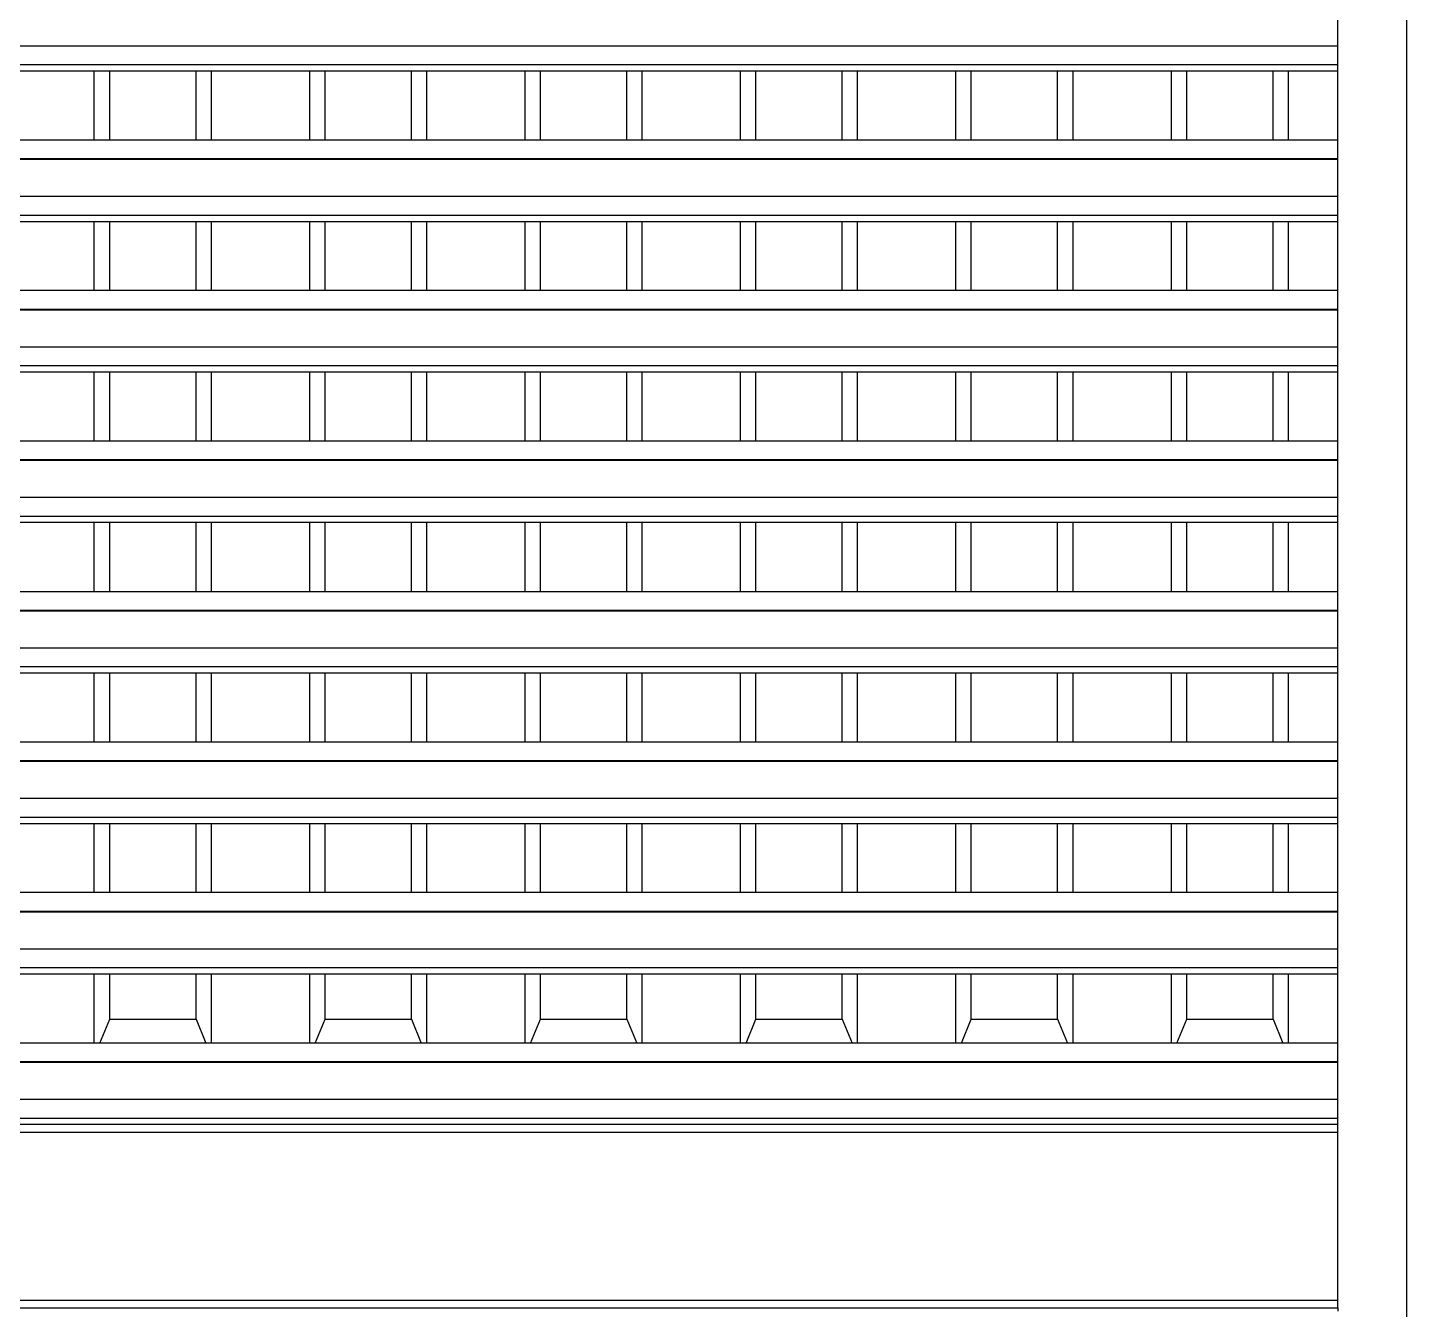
# Model space of a CAD drawing. Header units: metres. Extents: x -59 to 59, y -13 to 12.
# Drawn here: x 21.601 to 23.409, y 9.141 to 10.822 of the extents above; entities that cross this region are included whole.
import ezdxf

# ---------------------------------------------------------------- set-up
doc = ezdxf.new("R2010")
doc.units = ezdxf.units.M

msp = doc.modelspace()

# ---------------------------------------------------------------- linework, layer by layer
for p, q in [((23.4088, 11.7079), (23.4088, 5.7693)), ((23.3188, 10.7974), (23.3188, 10.8459)), ((23.3188, 10.7974), (19.7788, 10.7974)), ((23.3188, 10.7727), (23.3188, 10.7974)), ((23.3188, 10.7727), (19.7788, 10.7727)), ((21.6885, 10.7645), (21.5597, 10.7645)), ((21.6885, 10.6741), (21.6885, 10.7645)), ((21.7087, 10.7645), (21.6885, 10.7645)), ((21.7087, 10.6741), (21.7087, 10.7645)), ((21.8219, 10.7645), (21.7087, 10.7645)), ((21.8219, 10.6741), (21.8219, 10.7645)), ((21.8421, 10.7645), (21.8219, 10.7645)), ((21.8421, 10.6741), (21.8421, 10.7645)), ((21.9709, 10.7645), (21.8421, 10.7645)), ((21.9709, 10.6741), (21.9709, 10.7645)), ((21.9911, 10.7645), (21.9709, 10.7645)), ((21.9911, 10.6741), (21.9911, 10.7645)), ((22.1043, 10.7645), (21.9911, 10.7645)), ((22.1043, 10.6741), (22.1043, 10.7645)), ((22.1245, 10.7645), (22.1043, 10.7645)), ((22.1245, 10.6741), (22.1245, 10.7645)), ((22.2533, 10.7645), (22.1245, 10.7645)), ((22.2533, 10.6741), (22.2533, 10.7645)), ((22.2735, 10.7645), (22.2533, 10.7645)), ((22.2735, 10.6741), (22.2735, 10.7645)), ((22.3867, 10.7645), (22.2735, 10.7645)), ((22.3867, 10.6741), (22.3867, 10.7645)), ((22.4069, 10.7645), (22.3867, 10.7645)), ((22.4069, 10.6741), (22.4069, 10.7645)), ((22.5357, 10.7645), (22.4069, 10.7645)), ((22.5357, 10.6741), (22.5357, 10.7645)), ((22.5559, 10.7645), (22.5357, 10.7645)), ((22.5559, 10.6741), (22.5559, 10.7645)), ((22.6691, 10.7645), (22.5559, 10.7645)), ((22.6691, 10.6741), (22.6691, 10.7645)), ((22.6893, 10.7645), (22.6691, 10.7645)), ((22.6893, 10.6741), (22.6893, 10.7645)), ((22.8182, 10.7645), (22.6893, 10.7645)), ((22.8182, 10.6741), (22.8182, 10.7645)), ((22.8383, 10.7645), (22.8182, 10.7645)), ((22.8383, 10.6741), (22.8383, 10.7645)), ((22.9515, 10.7645), (22.8383, 10.7645)), ((22.9515, 10.6741), (22.9515, 10.7645)), ((22.9717, 10.7645), (22.9515, 10.7645)), ((22.9717, 10.6741), (22.9717, 10.7645)), ((23.1006, 10.7645), (22.9717, 10.7645)), ((23.1006, 10.6741), (23.1006, 10.7645)), ((23.1207, 10.7645), (23.1006, 10.7645)), ((23.1207, 10.6741), (23.1207, 10.7645)), ((23.234, 10.7645), (23.1207, 10.7645)), ((23.234, 10.6741), (23.234, 10.7645)), ((23.2541, 10.7645), (23.234, 10.7645)), ((23.2541, 10.6741), (23.2541, 10.7645)), ((23.3188, 10.7645), (23.2541, 10.7645)), ((23.3188, 10.7645), (23.3188, 10.7727)), ((23.3188, 10.6741), (23.3188, 10.7645)), ((21.6885, 10.6741), (21.5597, 10.6741)), ((21.7087, 10.6741), (21.6885, 10.6741)), ((21.8219, 10.6741), (21.7087, 10.6741)), ((21.8421, 10.6741), (21.8219, 10.6741)), ((21.9709, 10.6741), (21.8421, 10.6741)), ((21.9911, 10.6741), (21.9709, 10.6741)), ((22.1043, 10.6741), (21.9911, 10.6741)), ((22.1245, 10.6741), (22.1043, 10.6741)), ((22.2533, 10.6741), (22.1245, 10.6741)), ((22.2735, 10.6741), (22.2533, 10.6741)), ((22.3867, 10.6741), (22.2735, 10.6741)), ((22.4069, 10.6741), (22.3867, 10.6741)), ((22.5357, 10.6741), (22.4069, 10.6741)), ((22.5559, 10.6741), (22.5357, 10.6741)), ((22.6691, 10.6741), (22.5559, 10.6741)), ((22.6893, 10.6741), (22.6691, 10.6741)), ((22.8182, 10.6741), (22.6893, 10.6741)), ((22.8383, 10.6741), (22.8182, 10.6741)), ((22.9515, 10.6741), (22.8383, 10.6741)), ((22.9717, 10.6741), (22.9515, 10.6741)), ((23.1006, 10.6741), (22.9717, 10.6741)), ((23.1207, 10.6741), (23.1006, 10.6741)), ((23.234, 10.6741), (23.1207, 10.6741)), ((23.2541, 10.6741), (23.234, 10.6741)), ((23.3188, 10.6741), (23.2541, 10.6741)), ((23.3188, 10.6494), (23.3188, 10.6741)), ((23.3188, 10.6494), (19.7788, 10.6494)), ((23.3188, 10.6486), (19.7788, 10.6486)), ((23.3188, 10.6486), (23.3188, 10.6494)), ((23.3188, 10.6001), (23.3188, 10.6486)), ((23.3188, 10.6001), (19.7788, 10.6001)), ((23.3188, 10.5754), (23.3188, 10.6001)), ((23.3188, 10.5754), (19.7788, 10.5754)), ((23.3188, 10.5672), (23.3188, 10.5754)), ((21.6885, 10.5672), (21.5597, 10.5672)), ((21.6885, 10.4768), (21.6885, 10.5672)), ((21.7087, 10.5672), (21.6885, 10.5672)), ((21.7087, 10.4768), (21.7087, 10.5672)), ((21.8219, 10.5672), (21.7087, 10.5672)), ((21.8219, 10.4768), (21.8219, 10.5672)), ((21.8421, 10.5672), (21.8219, 10.5672)), ((21.8421, 10.4768), (21.8421, 10.5672)), ((21.9709, 10.5672), (21.8421, 10.5672)), ((21.9709, 10.4768), (21.9709, 10.5672)), ((21.9911, 10.5672), (21.9709, 10.5672)), ((21.9911, 10.4768), (21.9911, 10.5672)), ((22.1043, 10.5672), (21.9911, 10.5672)), ((22.1043, 10.4768), (22.1043, 10.5672)), ((22.1245, 10.5672), (22.1043, 10.5672)), ((22.1245, 10.4768), (22.1245, 10.5672)), ((22.2533, 10.5672), (22.1245, 10.5672)), ((22.2533, 10.4768), (22.2533, 10.5672)), ((22.2735, 10.5672), (22.2533, 10.5672)), ((22.2735, 10.4768), (22.2735, 10.5672)), ((22.3867, 10.5672), (22.2735, 10.5672)), ((22.3867, 10.4768), (22.3867, 10.5672)), ((22.4069, 10.5672), (22.3867, 10.5672)), ((22.4069, 10.4768), (22.4069, 10.5672)), ((22.5357, 10.5672), (22.4069, 10.5672)), ((22.5357, 10.4768), (22.5357, 10.5672)), ((22.5559, 10.5672), (22.5357, 10.5672)), ((22.5559, 10.4768), (22.5559, 10.5672)), ((22.6691, 10.5672), (22.5559, 10.5672)), ((22.6691, 10.4768), (22.6691, 10.5672)), ((22.6893, 10.5672), (22.6691, 10.5672)), ((22.6893, 10.4768), (22.6893, 10.5672)), ((22.8182, 10.5672), (22.6893, 10.5672)), ((22.8182, 10.4768), (22.8182, 10.5672)), ((22.8383, 10.5672), (22.8182, 10.5672)), ((22.8383, 10.4768), (22.8383, 10.5672)), ((22.9515, 10.5672), (22.8383, 10.5672)), ((22.9515, 10.4768), (22.9515, 10.5672)), ((22.9717, 10.5672), (22.9515, 10.5672)), ((22.9717, 10.4768), (22.9717, 10.5672)), ((23.1006, 10.5672), (22.9717, 10.5672)), ((23.1006, 10.4768), (23.1006, 10.5672)), ((23.1207, 10.5672), (23.1006, 10.5672)), ((23.1207, 10.4768), (23.1207, 10.5672)), ((23.234, 10.5672), (23.1207, 10.5672)), ((23.234, 10.4768), (23.234, 10.5672)), ((23.2541, 10.5672), (23.234, 10.5672)), ((23.2541, 10.4768), (23.2541, 10.5672)), ((23.3188, 10.5672), (23.2541, 10.5672)), ((23.3188, 10.4768), (23.3188, 10.5672)), ((21.6885, 10.4768), (21.5597, 10.4768)), ((21.7087, 10.4768), (21.6885, 10.4768)), ((21.8219, 10.4768), (21.7087, 10.4768)), ((21.8421, 10.4768), (21.8219, 10.4768)), ((21.9709, 10.4768), (21.8421, 10.4768)), ((21.9911, 10.4768), (21.9709, 10.4768)), ((22.1043, 10.4768), (21.9911, 10.4768)), ((22.1245, 10.4768), (22.1043, 10.4768)), ((22.2533, 10.4768), (22.1245, 10.4768)), ((22.2735, 10.4768), (22.2533, 10.4768)), ((22.3867, 10.4768), (22.2735, 10.4768)), ((22.4069, 10.4768), (22.3867, 10.4768)), ((22.5357, 10.4768), (22.4069, 10.4768)), ((22.5559, 10.4768), (22.5357, 10.4768)), ((22.6691, 10.4768), (22.5559, 10.4768)), ((22.6893, 10.4768), (22.6691, 10.4768)), ((22.8182, 10.4768), (22.6893, 10.4768)), ((22.8383, 10.4768), (22.8182, 10.4768)), ((22.9515, 10.4768), (22.8383, 10.4768)), ((22.9717, 10.4768), (22.9515, 10.4768)), ((23.1006, 10.4768), (22.9717, 10.4768)), ((23.1207, 10.4768), (23.1006, 10.4768)), ((23.234, 10.4768), (23.1207, 10.4768)), ((23.2541, 10.4768), (23.234, 10.4768)), ((23.3188, 10.4768), (23.2541, 10.4768)), ((23.3188, 10.4521), (23.3188, 10.4768)), ((23.3188, 10.4521), (19.7788, 10.4521)), ((23.3188, 10.4513), (19.7788, 10.4513)), ((23.3188, 10.4513), (23.3188, 10.4521)), ((23.3188, 10.4028), (23.3188, 10.4513)), ((23.3188, 10.4028), (19.7788, 10.4028)), ((23.3188, 10.3782), (23.3188, 10.4028)), ((23.3188, 10.3782), (19.7788, 10.3782)), ((23.3188, 10.3699), (23.3188, 10.3782)), ((21.6885, 10.3699), (21.5597, 10.3699)), ((21.6885, 10.2795), (21.6885, 10.3699)), ((21.7087, 10.3699), (21.6885, 10.3699)), ((21.7087, 10.2795), (21.7087, 10.3699)), ((21.8219, 10.3699), (21.7087, 10.3699)), ((21.8219, 10.2795), (21.8219, 10.3699)), ((21.8421, 10.3699), (21.8219, 10.3699)), ((21.8421, 10.2795), (21.8421, 10.3699)), ((21.9709, 10.3699), (21.8421, 10.3699)), ((21.9709, 10.2795), (21.9709, 10.3699)), ((21.9911, 10.3699), (21.9709, 10.3699)), ((21.9911, 10.2795), (21.9911, 10.3699)), ((22.1043, 10.3699), (21.9911, 10.3699)), ((22.1043, 10.2795), (22.1043, 10.3699)), ((22.1245, 10.3699), (22.1043, 10.3699)), ((22.1245, 10.2795), (22.1245, 10.3699)), ((22.2533, 10.3699), (22.1245, 10.3699)), ((22.2533, 10.2795), (22.2533, 10.3699)), ((22.2735, 10.3699), (22.2533, 10.3699)), ((22.2735, 10.2795), (22.2735, 10.3699)), ((22.3867, 10.3699), (22.2735, 10.3699)), ((22.3867, 10.2795), (22.3867, 10.3699)), ((22.4069, 10.3699), (22.3867, 10.3699)), ((22.4069, 10.2795), (22.4069, 10.3699)), ((22.5357, 10.3699), (22.4069, 10.3699)), ((22.5357, 10.2795), (22.5357, 10.3699)), ((22.5559, 10.3699), (22.5357, 10.3699)), ((22.5559, 10.2795), (22.5559, 10.3699)), ((22.6691, 10.3699), (22.5559, 10.3699)), ((22.6691, 10.2795), (22.6691, 10.3699)), ((22.6893, 10.3699), (22.6691, 10.3699)), ((22.6893, 10.2795), (22.6893, 10.3699)), ((22.8182, 10.3699), (22.6893, 10.3699)), ((22.8182, 10.2795), (22.8182, 10.3699)), ((22.8383, 10.3699), (22.8182, 10.3699)), ((22.8383, 10.2795), (22.8383, 10.3699)), ((22.9515, 10.3699), (22.8383, 10.3699)), ((22.9515, 10.2795), (22.9515, 10.3699)), ((22.9717, 10.3699), (22.9515, 10.3699)), ((22.9717, 10.2795), (22.9717, 10.3699)), ((23.1006, 10.3699), (22.9717, 10.3699)), ((23.1006, 10.2795), (23.1006, 10.3699)), ((23.1207, 10.3699), (23.1006, 10.3699)), ((23.1207, 10.2795), (23.1207, 10.3699)), ((23.234, 10.3699), (23.1207, 10.3699)), ((23.234, 10.2795), (23.234, 10.3699)), ((23.2541, 10.3699), (23.234, 10.3699)), ((23.2541, 10.2795), (23.2541, 10.3699)), ((23.3188, 10.3699), (23.2541, 10.3699)), ((23.3188, 10.2795), (23.3188, 10.3699)), ((21.6885, 10.2795), (21.5597, 10.2795)), ((21.7087, 10.2795), (21.6885, 10.2795)), ((21.8219, 10.2795), (21.7087, 10.2795)), ((21.8421, 10.2795), (21.8219, 10.2795)), ((21.9709, 10.2795), (21.8421, 10.2795)), ((21.9911, 10.2795), (21.9709, 10.2795)), ((22.1043, 10.2795), (21.9911, 10.2795)), ((22.1245, 10.2795), (22.1043, 10.2795)), ((22.2533, 10.2795), (22.1245, 10.2795)), ((22.2735, 10.2795), (22.2533, 10.2795)), ((22.3867, 10.2795), (22.2735, 10.2795)), ((22.4069, 10.2795), (22.3867, 10.2795)), ((22.5357, 10.2795), (22.4069, 10.2795)), ((22.5559, 10.2795), (22.5357, 10.2795)), ((22.6691, 10.2795), (22.5559, 10.2795)), ((22.6893, 10.2795), (22.6691, 10.2795)), ((22.8182, 10.2795), (22.6893, 10.2795)), ((22.8383, 10.2795), (22.8182, 10.2795)), ((22.9515, 10.2795), (22.8383, 10.2795)), ((22.9717, 10.2795), (22.9515, 10.2795)), ((23.1006, 10.2795), (22.9717, 10.2795)), ((23.1207, 10.2795), (23.1006, 10.2795)), ((23.234, 10.2795), (23.1207, 10.2795)), ((23.2541, 10.2795), (23.234, 10.2795)), ((23.3188, 10.2795), (23.2541, 10.2795)), ((23.3188, 10.2549), (23.3188, 10.2795)), ((23.3188, 10.2549), (19.7788, 10.2549)), ((23.3188, 10.254), (19.7788, 10.254)), ((23.3188, 10.254), (23.3188, 10.2549)), ((23.3188, 10.2055), (23.3188, 10.254)), ((23.3188, 10.2055), (19.7788, 10.2055)), ((23.3188, 10.1809), (23.3188, 10.2055)), ((23.3188, 10.1809), (19.7788, 10.1809)), ((23.3188, 10.1727), (23.3188, 10.1809)), ((21.6885, 10.1727), (21.5597, 10.1727)), ((21.6885, 10.0822), (21.6885, 10.1727)), ((21.7087, 10.1727), (21.6885, 10.1727)), ((21.7087, 10.0822), (21.7087, 10.1727)), ((21.8219, 10.1727), (21.7087, 10.1727)), ((21.8219, 10.0822), (21.8219, 10.1727)), ((21.8421, 10.1727), (21.8219, 10.1727)), ((21.8421, 10.0822), (21.8421, 10.1727)), ((21.9709, 10.1727), (21.8421, 10.1727)), ((21.9709, 10.0822), (21.9709, 10.1727)), ((21.9911, 10.1727), (21.9709, 10.1727)), ((21.9911, 10.0822), (21.9911, 10.1727)), ((22.1043, 10.1727), (21.9911, 10.1727)), ((22.1043, 10.0822), (22.1043, 10.1727)), ((22.1245, 10.1727), (22.1043, 10.1727)), ((22.1245, 10.0822), (22.1245, 10.1727)), ((22.2533, 10.1727), (22.1245, 10.1727)), ((22.2533, 10.0822), (22.2533, 10.1727)), ((22.2735, 10.1727), (22.2533, 10.1727)), ((22.2735, 10.0822), (22.2735, 10.1727)), ((22.3867, 10.1727), (22.2735, 10.1727)), ((22.3867, 10.0822), (22.3867, 10.1727)), ((22.4069, 10.1727), (22.3867, 10.1727)), ((22.4069, 10.0822), (22.4069, 10.1727)), ((22.5357, 10.1727), (22.4069, 10.1727)), ((22.5357, 10.0822), (22.5357, 10.1727)), ((22.5559, 10.1727), (22.5357, 10.1727)), ((22.5559, 10.0822), (22.5559, 10.1727)), ((22.6691, 10.1727), (22.5559, 10.1727)), ((22.6691, 10.0822), (22.6691, 10.1727)), ((22.6893, 10.1727), (22.6691, 10.1727)), ((22.6893, 10.0822), (22.6893, 10.1727)), ((22.8182, 10.1727), (22.6893, 10.1727)), ((22.8182, 10.0822), (22.8182, 10.1727)), ((22.8383, 10.1727), (22.8182, 10.1727)), ((22.8383, 10.0822), (22.8383, 10.1727)), ((22.9515, 10.1727), (22.8383, 10.1727)), ((22.9515, 10.0822), (22.9515, 10.1727)), ((22.9717, 10.1727), (22.9515, 10.1727)), ((22.9717, 10.0822), (22.9717, 10.1727)), ((23.1006, 10.1727), (22.9717, 10.1727)), ((23.1006, 10.0822), (23.1006, 10.1727)), ((23.1207, 10.1727), (23.1006, 10.1727)), ((23.1207, 10.0822), (23.1207, 10.1727)), ((23.234, 10.1727), (23.1207, 10.1727)), ((23.234, 10.0822), (23.234, 10.1727)), ((23.2541, 10.1727), (23.234, 10.1727)), ((23.2541, 10.0822), (23.2541, 10.1727)), ((23.3188, 10.1727), (23.2541, 10.1727)), ((23.3188, 10.0822), (23.3188, 10.1727)), ((21.6885, 10.0822), (21.5597, 10.0822)), ((21.7087, 10.0822), (21.6885, 10.0822)), ((21.8219, 10.0822), (21.7087, 10.0822)), ((21.8421, 10.0822), (21.8219, 10.0822)), ((21.9709, 10.0822), (21.8421, 10.0822)), ((21.9911, 10.0822), (21.9709, 10.0822)), ((22.1043, 10.0822), (21.9911, 10.0822)), ((22.1245, 10.0822), (22.1043, 10.0822)), ((22.2533, 10.0822), (22.1245, 10.0822)), ((22.2735, 10.0822), (22.2533, 10.0822)), ((22.3867, 10.0822), (22.2735, 10.0822)), ((22.4069, 10.0822), (22.3867, 10.0822)), ((22.5357, 10.0822), (22.4069, 10.0822)), ((22.5559, 10.0822), (22.5357, 10.0822)), ((22.6691, 10.0822), (22.5559, 10.0822)), ((22.6893, 10.0822), (22.6691, 10.0822)), ((22.8182, 10.0822), (22.6893, 10.0822)), ((22.8383, 10.0822), (22.8182, 10.0822)), ((22.9515, 10.0822), (22.8383, 10.0822)), ((22.9717, 10.0822), (22.9515, 10.0822)), ((23.1006, 10.0822), (22.9717, 10.0822)), ((23.1207, 10.0822), (23.1006, 10.0822)), ((23.234, 10.0822), (23.1207, 10.0822)), ((23.2541, 10.0822), (23.234, 10.0822)), ((23.3188, 10.0822), (23.2541, 10.0822)), ((23.3188, 10.0576), (23.3188, 10.0822)), ((23.3188, 10.0576), (19.7788, 10.0576)), ((23.3188, 10.0568), (19.7788, 10.0568)), ((23.3188, 10.0568), (23.3188, 10.0576)), ((23.3188, 10.0083), (23.3188, 10.0568)), ((23.3188, 10.0083), (19.7788, 10.0083)), ((23.3188, 9.9836), (23.3188, 10.0083)), ((23.3188, 9.9836), (19.7788, 9.9836)), ((23.3188, 9.9754), (23.3188, 9.9836)), ((21.6885, 9.9754), (21.5597, 9.9754)), ((21.6885, 9.885), (21.6885, 9.9754)), ((21.7087, 9.9754), (21.6885, 9.9754)), ((21.7087, 9.885), (21.7087, 9.9754)), ((21.8219, 9.9754), (21.7087, 9.9754)), ((21.8219, 9.885), (21.8219, 9.9754)), ((21.8421, 9.9754), (21.8219, 9.9754)), ((21.8421, 9.885), (21.8421, 9.9754)), ((21.9709, 9.9754), (21.8421, 9.9754)), ((21.9709, 9.885), (21.9709, 9.9754)), ((21.9911, 9.9754), (21.9709, 9.9754)), ((21.9911, 9.885), (21.9911, 9.9754)), ((22.1043, 9.9754), (21.9911, 9.9754)), ((22.1043, 9.885), (22.1043, 9.9754)), ((22.1245, 9.9754), (22.1043, 9.9754)), ((22.1245, 9.885), (22.1245, 9.9754)), ((22.2533, 9.9754), (22.1245, 9.9754)), ((22.2533, 9.885), (22.2533, 9.9754)), ((22.2735, 9.9754), (22.2533, 9.9754)), ((22.2735, 9.885), (22.2735, 9.9754)), ((22.3867, 9.9754), (22.2735, 9.9754)), ((22.3867, 9.885), (22.3867, 9.9754)), ((22.4069, 9.9754), (22.3867, 9.9754)), ((22.4069, 9.885), (22.4069, 9.9754)), ((22.5357, 9.9754), (22.4069, 9.9754)), ((22.5357, 9.885), (22.5357, 9.9754)), ((22.5559, 9.9754), (22.5357, 9.9754)), ((22.5559, 9.885), (22.5559, 9.9754)), ((22.6691, 9.9754), (22.5559, 9.9754)), ((22.6691, 9.885), (22.6691, 9.9754)), ((22.6893, 9.9754), (22.6691, 9.9754)), ((22.6893, 9.885), (22.6893, 9.9754)), ((22.8182, 9.9754), (22.6893, 9.9754)), ((22.8182, 9.885), (22.8182, 9.9754)), ((22.8383, 9.9754), (22.8182, 9.9754)), ((22.8383, 9.885), (22.8383, 9.9754)), ((22.9515, 9.9754), (22.8383, 9.9754)), ((22.9515, 9.885), (22.9515, 9.9754)), ((22.9717, 9.9754), (22.9515, 9.9754)), ((22.9717, 9.885), (22.9717, 9.9754)), ((23.1006, 9.9754), (22.9717, 9.9754)), ((23.1006, 9.885), (23.1006, 9.9754)), ((23.1207, 9.9754), (23.1006, 9.9754)), ((23.1207, 9.885), (23.1207, 9.9754)), ((23.234, 9.9754), (23.1207, 9.9754)), ((23.234, 9.885), (23.234, 9.9754)), ((23.2541, 9.9754), (23.234, 9.9754)), ((23.2541, 9.885), (23.2541, 9.9754)), ((23.3188, 9.9754), (23.2541, 9.9754)), ((23.3188, 9.885), (23.3188, 9.9754)), ((21.6885, 9.885), (21.5597, 9.885)), ((21.7087, 9.885), (21.6885, 9.885)), ((21.8219, 9.885), (21.7087, 9.885)), ((21.8421, 9.885), (21.8219, 9.885)), ((21.9709, 9.885), (21.8421, 9.885)), ((21.9911, 9.885), (21.9709, 9.885)), ((22.1043, 9.885), (21.9911, 9.885)), ((22.1245, 9.885), (22.1043, 9.885)), ((22.2533, 9.885), (22.1245, 9.885)), ((22.2735, 9.885), (22.2533, 9.885)), ((22.3867, 9.885), (22.2735, 9.885)), ((22.4069, 9.885), (22.3867, 9.885)), ((22.5357, 9.885), (22.4069, 9.885)), ((22.5559, 9.885), (22.5357, 9.885)), ((22.6691, 9.885), (22.5559, 9.885)), ((22.6893, 9.885), (22.6691, 9.885)), ((22.8182, 9.885), (22.6893, 9.885)), ((22.8383, 9.885), (22.8182, 9.885)), ((22.9515, 9.885), (22.8383, 9.885)), ((22.9717, 9.885), (22.9515, 9.885)), ((23.1006, 9.885), (22.9717, 9.885)), ((23.1207, 9.885), (23.1006, 9.885)), ((23.234, 9.885), (23.1207, 9.885)), ((23.2541, 9.885), (23.234, 9.885)), ((23.3188, 9.885), (23.2541, 9.885)), ((23.3188, 9.8603), (23.3188, 9.885)), ((23.3188, 9.8603), (19.7788, 9.8603)), ((23.3188, 9.8595), (19.7788, 9.8595)), ((23.3188, 9.8595), (23.3188, 9.8603)), ((23.3188, 9.811), (23.3188, 9.8595)), ((23.3188, 9.811), (19.7788, 9.811)), ((23.3188, 9.7863), (23.3188, 9.811)), ((23.3188, 9.7863), (19.7788, 9.7863)), ((23.3188, 9.7781), (23.3188, 9.7863)), ((21.6885, 9.7781), (21.5597, 9.7781)), ((21.6885, 9.6877), (21.6885, 9.7781)), ((21.7087, 9.7781), (21.6885, 9.7781)), ((21.7087, 9.6877), (21.7087, 9.7781)), ((21.8219, 9.7781), (21.7087, 9.7781)), ((21.8219, 9.6877), (21.8219, 9.7781)), ((21.8421, 9.7781), (21.8219, 9.7781)), ((21.8421, 9.6877), (21.8421, 9.7781)), ((21.9709, 9.7781), (21.8421, 9.7781)), ((21.9709, 9.6877), (21.9709, 9.7781)), ((21.9911, 9.7781), (21.9709, 9.7781)), ((21.9911, 9.6877), (21.9911, 9.7781)), ((22.1043, 9.7781), (21.9911, 9.7781)), ((22.1043, 9.6877), (22.1043, 9.7781)), ((22.1245, 9.7781), (22.1043, 9.7781)), ((22.1245, 9.6877), (22.1245, 9.7781)), ((22.2533, 9.7781), (22.1245, 9.7781)), ((22.2533, 9.6877), (22.2533, 9.7781)), ((22.2735, 9.7781), (22.2533, 9.7781)), ((22.2735, 9.6877), (22.2735, 9.7781)), ((22.3867, 9.7781), (22.2735, 9.7781)), ((22.3867, 9.6877), (22.3867, 9.7781)), ((22.4069, 9.7781), (22.3867, 9.7781)), ((22.4069, 9.6877), (22.4069, 9.7781)), ((22.5357, 9.7781), (22.4069, 9.7781)), ((22.5357, 9.6877), (22.5357, 9.7781)), ((22.5559, 9.7781), (22.5357, 9.7781)), ((22.5559, 9.6877), (22.5559, 9.7781)), ((22.6691, 9.7781), (22.5559, 9.7781)), ((22.6691, 9.6877), (22.6691, 9.7781)), ((22.6893, 9.7781), (22.6691, 9.7781)), ((22.6893, 9.6877), (22.6893, 9.7781)), ((22.8182, 9.7781), (22.6893, 9.7781)), ((22.8182, 9.6877), (22.8182, 9.7781)), ((22.8383, 9.7781), (22.8182, 9.7781)), ((22.8383, 9.6877), (22.8383, 9.7781)), ((22.9515, 9.7781), (22.8383, 9.7781)), ((22.9515, 9.6877), (22.9515, 9.7781)), ((22.9717, 9.7781), (22.9515, 9.7781)), ((22.9717, 9.6877), (22.9717, 9.7781)), ((23.1006, 9.7781), (22.9717, 9.7781)), ((23.1006, 9.6877), (23.1006, 9.7781)), ((23.1207, 9.7781), (23.1006, 9.7781)), ((23.1207, 9.6877), (23.1207, 9.7781)), ((23.234, 9.7781), (23.1207, 9.7781)), ((23.234, 9.6877), (23.234, 9.7781)), ((23.2541, 9.7781), (23.234, 9.7781)), ((23.2541, 9.6877), (23.2541, 9.7781)), ((23.3188, 9.7781), (23.2541, 9.7781)), ((23.3188, 9.6877), (23.3188, 9.7781)), ((21.6885, 9.6877), (21.5597, 9.6877)), ((21.7087, 9.6877), (21.6885, 9.6877)), ((21.8219, 9.6877), (21.7087, 9.6877)), ((21.8421, 9.6877), (21.8219, 9.6877)), ((21.9709, 9.6877), (21.8421, 9.6877)), ((21.9911, 9.6877), (21.9709, 9.6877)), ((22.1043, 9.6877), (21.9911, 9.6877)), ((22.1245, 9.6877), (22.1043, 9.6877)), ((22.2533, 9.6877), (22.1245, 9.6877)), ((22.2735, 9.6877), (22.2533, 9.6877)), ((22.3867, 9.6877), (22.2735, 9.6877)), ((22.4069, 9.6877), (22.3867, 9.6877)), ((22.5357, 9.6877), (22.4069, 9.6877)), ((22.5559, 9.6877), (22.5357, 9.6877)), ((22.6691, 9.6877), (22.5559, 9.6877)), ((22.6893, 9.6877), (22.6691, 9.6877)), ((22.8182, 9.6877), (22.6893, 9.6877)), ((22.8383, 9.6877), (22.8182, 9.6877)), ((22.9515, 9.6877), (22.8383, 9.6877)), ((22.9717, 9.6877), (22.9515, 9.6877)), ((23.1006, 9.6877), (22.9717, 9.6877)), ((23.1207, 9.6877), (23.1006, 9.6877)), ((23.234, 9.6877), (23.1207, 9.6877)), ((23.2541, 9.6877), (23.234, 9.6877)), ((23.3188, 9.6877), (23.2541, 9.6877)), ((23.3188, 9.663), (23.3188, 9.6877)), ((23.3188, 9.663), (19.7788, 9.663)), ((23.3188, 9.6622), (19.7788, 9.6622)), ((23.3188, 9.6622), (23.3188, 9.663)), ((23.3188, 9.6137), (23.3188, 9.6622)), ((23.3188, 9.6137), (19.7788, 9.6137)), ((23.3188, 9.5891), (23.3188, 9.6137)), ((23.3188, 9.5891), (19.7788, 9.5891)), ((23.3188, 9.5808), (23.3188, 9.5891)), ((21.6885, 9.5808), (21.5597, 9.5808)), ((21.6885, 9.4904), (21.6885, 9.5808)), ((21.7087, 9.5808), (21.6885, 9.5808)), ((21.7087, 9.522), (21.7087, 9.5808)), ((21.8219, 9.5808), (21.7087, 9.5808)), ((21.8219, 9.522), (21.8219, 9.5808)), ((21.8421, 9.5808), (21.8219, 9.5808)), ((21.8421, 9.4904), (21.8421, 9.5808)), ((21.9709, 9.5808), (21.8421, 9.5808)), ((21.9709, 9.4904), (21.9709, 9.5808)), ((21.9911, 9.5808), (21.9709, 9.5808)), ((21.9911, 9.522), (21.9911, 9.5808)), ((22.1043, 9.5808), (21.9911, 9.5808)), ((22.1043, 9.522), (22.1043, 9.5808)), ((22.1245, 9.5808), (22.1043, 9.5808)), ((22.1245, 9.4904), (22.1245, 9.5808)), ((22.2533, 9.5808), (22.1245, 9.5808)), ((22.2533, 9.4904), (22.2533, 9.5808)), ((22.2735, 9.5808), (22.2533, 9.5808)), ((22.2735, 9.522), (22.2735, 9.5808)), ((22.3867, 9.5808), (22.2735, 9.5808)), ((22.3867, 9.522), (22.3867, 9.5808)), ((22.4069, 9.5808), (22.3867, 9.5808)), ((22.4069, 9.4904), (22.4069, 9.5808)), ((22.5357, 9.5808), (22.4069, 9.5808)), ((22.5357, 9.4904), (22.5357, 9.5808)), ((22.5559, 9.5808), (22.5357, 9.5808)), ((22.5559, 9.522), (22.5559, 9.5808)), ((22.6691, 9.5808), (22.5559, 9.5808)), ((22.6691, 9.522), (22.6691, 9.5808)), ((22.6893, 9.5808), (22.6691, 9.5808)), ((22.6893, 9.4904), (22.6893, 9.5808)), ((22.8182, 9.5808), (22.6893, 9.5808)), ((22.8182, 9.4904), (22.8182, 9.5808)), ((22.8383, 9.5808), (22.8182, 9.5808)), ((22.8383, 9.522), (22.8383, 9.5808)), ((22.9515, 9.5808), (22.8383, 9.5808)), ((22.9515, 9.522), (22.9515, 9.5808)), ((22.9717, 9.5808), (22.9515, 9.5808)), ((22.9717, 9.4904), (22.9717, 9.5808)), ((23.1006, 9.5808), (22.9717, 9.5808)), ((23.1006, 9.4904), (23.1006, 9.5808)), ((23.1207, 9.5808), (23.1006, 9.5808)), ((23.1207, 9.522), (23.1207, 9.5808)), ((23.234, 9.5808), (23.1207, 9.5808)), ((23.234, 9.522), (23.234, 9.5808)), ((23.2541, 9.5808), (23.234, 9.5808)), ((23.2541, 9.4904), (23.2541, 9.5808)), ((23.3188, 9.5808), (23.2541, 9.5808)), ((23.3188, 9.4904), (23.3188, 9.5808)), ((21.6957, 9.4904), (21.7087, 9.522)), ((21.7087, 9.522), (21.8219, 9.522)), ((21.8219, 9.522), (21.8348, 9.4904)), ((21.9782, 9.4904), (21.9911, 9.522)), ((21.9911, 9.522), (22.1043, 9.522)), ((22.1043, 9.522), (22.1172, 9.4904)), ((22.2606, 9.4904), (22.2735, 9.522)), ((22.2735, 9.522), (22.3867, 9.522)), ((22.3867, 9.522), (22.3997, 9.4904)), ((22.543, 9.4904), (22.5559, 9.522)), ((22.5559, 9.522), (22.6691, 9.522)), ((22.6691, 9.522), (22.6821, 9.4904)), ((22.8254, 9.4904), (22.8383, 9.522)), ((22.8383, 9.522), (22.9515, 9.522)), ((22.9515, 9.522), (22.9645, 9.4904)), ((23.1078, 9.4904), (23.1207, 9.522)), ((23.1207, 9.522), (23.234, 9.522)), ((23.234, 9.522), (23.2469, 9.4904)), ((21.6885, 9.4904), (21.5597, 9.4904)), ((21.6957, 9.4904), (21.6885, 9.4904)), ((21.8348, 9.4904), (21.6957, 9.4904)), ((21.8421, 9.4904), (21.8348, 9.4904)), ((21.9709, 9.4904), (21.8421, 9.4904)), ((21.9782, 9.4904), (21.9709, 9.4904)), ((22.1172, 9.4904), (21.9782, 9.4904)), ((22.1245, 9.4904), (22.1172, 9.4904)), ((22.2533, 9.4904), (22.1245, 9.4904)), ((22.2606, 9.4904), (22.2533, 9.4904)), ((22.3997, 9.4904), (22.2606, 9.4904)), ((22.4069, 9.4904), (22.3997, 9.4904)), ((22.5357, 9.4904), (22.4069, 9.4904)), ((22.543, 9.4904), (22.5357, 9.4904)), ((22.6821, 9.4904), (22.543, 9.4904)), ((22.6893, 9.4904), (22.6821, 9.4904)), ((22.8182, 9.4904), (22.6893, 9.4904)), ((22.8254, 9.4904), (22.8182, 9.4904)), ((22.9645, 9.4904), (22.8254, 9.4904)), ((22.9717, 9.4904), (22.9645, 9.4904)), ((23.1006, 9.4904), (22.9717, 9.4904)), ((23.1078, 9.4904), (23.1006, 9.4904)), ((23.2469, 9.4904), (23.1078, 9.4904)), ((23.2541, 9.4904), (23.2469, 9.4904)), ((23.3188, 9.4904), (23.2541, 9.4904)), ((23.3188, 9.4658), (23.3188, 9.4904)), ((23.3188, 9.4658), (19.7788, 9.4658)), ((23.3188, 9.4649), (19.7788, 9.4649)), ((23.3188, 9.4649), (23.3188, 9.4658)), ((23.3188, 9.4164), (23.3188, 9.4649)), ((23.3188, 9.4164), (19.7788, 9.4164)), ((23.3188, 9.3918), (23.3188, 9.4164)), ((23.3188, 9.3918), (19.7788, 9.3918)), ((23.3188, 9.3836), (19.7788, 9.3836)), ((23.3188, 9.3836), (23.3188, 9.3918)), ((23.3188, 9.3738), (23.3188, 9.3836)), ((19.7788, 9.3738), (23.3188, 9.3738)), ((23.3188, 9.1534), (23.3188, 9.3738)), ((19.7788, 9.1534), (23.3188, 9.1534)), ((23.3188, 9.1436), (23.3188, 9.1534)), ((19.7788, 9.1436), (23.3188, 9.1436)), ((23.3188, 9.1436), (23.3188, 9.1393))]:
    msp.add_line(p, q)

doc.saveas('drawing.dxf')
